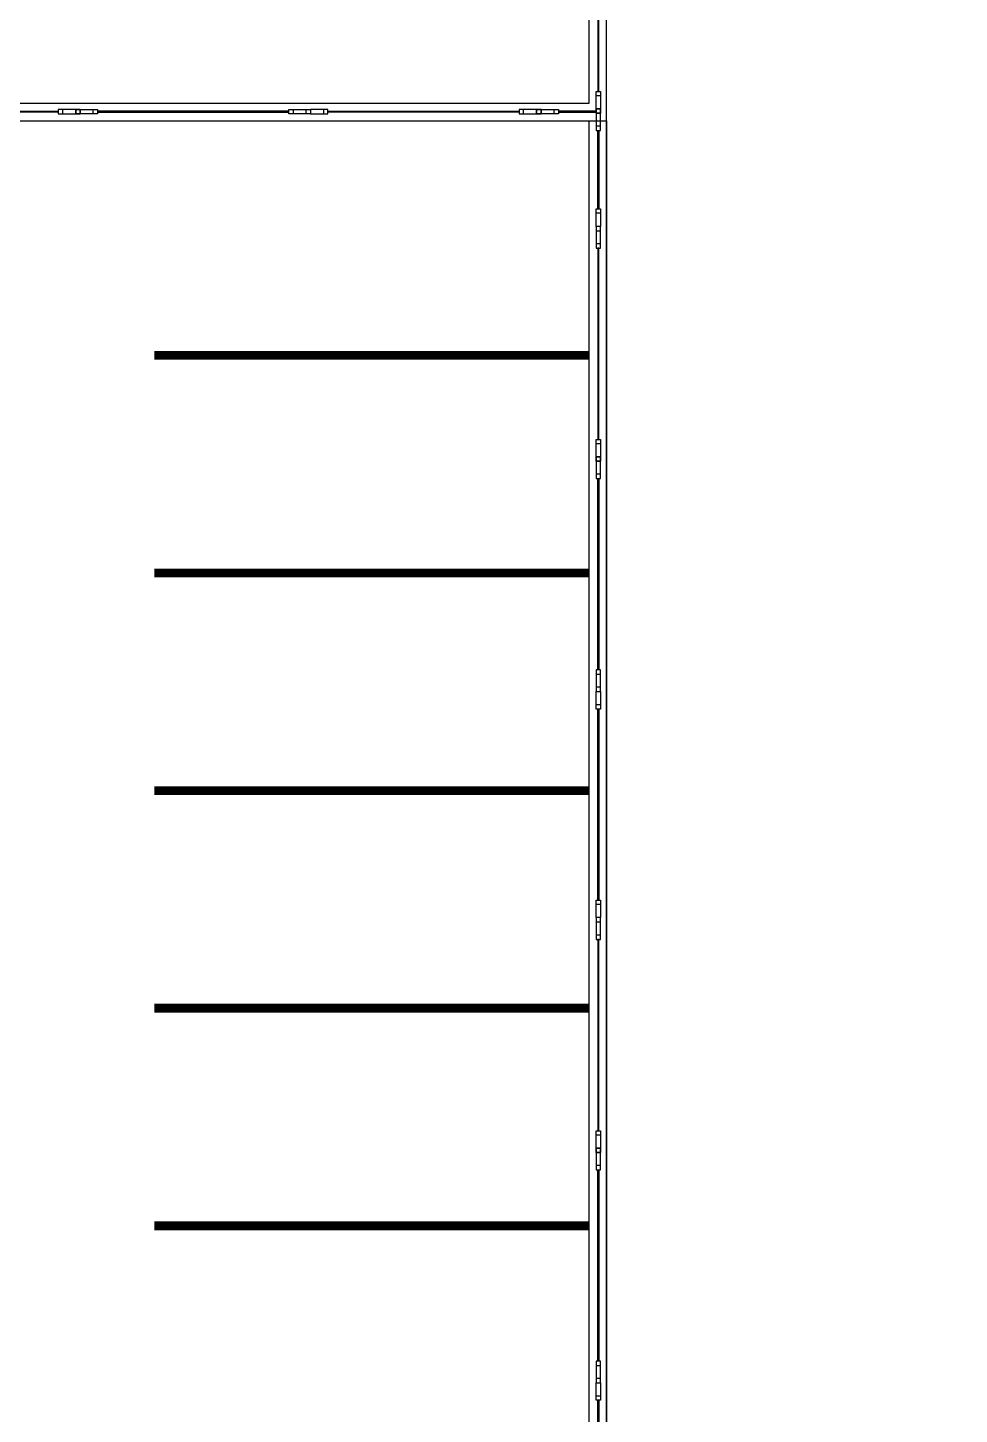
# Model space of a CAD drawing. Header units: millimetres. Extents: x -129 to 3172, y -143 to 919.
# Drawn here: x 10.33 to 21.04, y 14.72 to 30.66 of the extents above; entities that cross this region are included whole.
import ezdxf

# ---------------------------------------------------------------- set-up
doc = ezdxf.new("R2010")
doc.units = ezdxf.units.MM
doc.header["$LTSCALE"] = 0.1
for name, color, linetype in [('A-VISTAS', 251, 'Continuous'), ('C-METALICA', 8, 'Continuous'), ('E-TXT', 7, 'Continuous'), ('P-PINT VIAL AMARILLA', 9, 'Continuous')]:
    doc.layers.add(name, color=color, linetype=linetype)
doc.styles.get("Standard").update_dxf_attribs({"font": 'arial.ttf'})

# ---------------------------------------------------------------- blocks, each defined once
blk = doc.blocks.new('FREEZER 5P')
at = {"layer": 'E-TXT', "insert": (474.129, 76.938), "char_height": 0.15, "attachment_point": 1, "rotation": 180}
blk.add_mtext_dynamic_manual_height_columns('{\\Fromans|c0;\\W0.7;Freezer Vertical 5P}', width=3185.18539, gutter_width=1.383, heights=[0], dxfattribs=at)
blk = doc.blocks.new('parking')
at = {"layer": 'P-PINT VIAL AMARILLA', "const_width": 0.1, "elevation": 0}
blk.add_lwpolyline([(-4.75, 0), (0.25, 0)], dxfattribs=at)

msp = doc.modelspace()

# ---------------------------------------------------------------- linework, layer by layer
at = {"layer": 'A-VISTAS'}
for p, q in [((16.981, 29.595, 0), (16.981, 41.778, 0)), ((16.781, 29.795, 0), (16.781, 41.588, 0)), ((0.279, 29.795, 0), (16.781, 29.795, 0)), ((0.279, 29.595, 0), (16.981, 29.595, 0))]:
    msp.add_line(p, q, dxfattribs=at)
at = {"layer": 'A-VISTAS', "elevation": 0}
msp.add_lwpolyline([(16.981, 5.472), (16.981, 41.778), (47.481, 41.778), (47.481, 5.472)], close=True, dxfattribs=at)
msp.add_lwpolyline([(11.781, -6.245), (11.781, -6.047), (16.781, -6.047), (16.781, 29.595), (16.781, 29.595), (16.981, 29.595), (16.981, 29.595), (16.981, -6.245), (11.781, -6.245)], dxfattribs=at)
at = {"layer": 'C-METALICA'}
for p, q in [((16.863, 29.731, 0.008), (16.863, 29.881, 0.008)), ((16.913, 29.881, 0.008), (16.913, 29.731, 0.008)), ((10.878, 29.725, 0.003), (10.728, 29.725, 0.003)), ((10.728, 29.675, 0.003), (10.878, 29.675, 0.003)), ((10.928, 29.725, 0.003), (11.078, 29.725, 0.003)), ((11.078, 29.675, 0.003), (10.928, 29.675, 0.003)), ((13.378, 29.725, 0.003), (13.528, 29.725, 0.003)), ((13.528, 29.675, 0.003), (13.378, 29.675, 0.003)), ((13.728, 29.725, 0.003), (13.578, 29.725, 0.003)), ((13.728, 29.725, 0.003), (13.578, 29.725, 0.003)), ((13.578, 29.675, 0.003), (13.728, 29.675, 0.003)), ((13.578, 29.675, 0.003), (13.728, 29.675, 0.003)), ((16.178, 29.725, 0.003), (16.028, 29.725, 0.003)), ((16.028, 29.675, 0.003), (16.178, 29.675, 0.003)), ((16.228, 29.725, 0.003), (16.378, 29.725, 0.003)), ((16.378, 29.675, 0.003), (16.228, 29.675, 0.003)), ((16.863, 29.681, 0.008), (16.863, 29.531, 0.008)), ((16.913, 29.531, 0.008), (16.913, 29.681, 0.008)), ((16.863, 29.531, 0.008), (16.863, 29.482, 0.011)), ((16.913, 29.482, 0.011), (16.913, 29.531, 0.008)), ((16.863, 28.38, 0.011), (16.863, 28.53, 0.011)), ((16.913, 28.53, 0.011), (16.913, 28.38, 0.011)), ((16.863, 28.33, 0.011), (16.863, 28.18, 0.011)), ((16.913, 28.18, 0.011), (16.913, 28.33, 0.011)), ((16.863, 25.73, 0.011), (16.863, 25.88, 0.011)), ((16.913, 25.88, 0.011), (16.913, 25.73, 0.011)), ((16.863, 25.68, 0.011), (16.863, 25.53, 0.011)), ((16.913, 25.53, 0.011), (16.913, 25.68, 0.011)), ((16.863, 23.23, 0.011), (16.863, 23.08, 0.011)), ((16.913, 23.08, 0.011), (16.913, 23.23, 0.011)), ((16.863, 22.88, 0.011), (16.863, 23.03, 0.011)), ((16.913, 23.03, 0.011), (16.913, 22.88, 0.011)), ((16.863, 20.431, 0.008), (16.863, 20.581, 0.008)), ((16.913, 20.581, 0.008), (16.913, 20.431, 0.008)), ((16.863, 20.381, 0.008), (16.863, 20.231, 0.008)), ((16.913, 20.231, 0.008), (16.913, 20.381, 0.008)), ((16.863, 17.781, 0.008), (16.863, 17.931, 0.008)), ((16.913, 17.931, 0.008), (16.913, 17.781, 0.008)), ((16.863, 17.731, 0.008), (16.863, 17.581, 0.008)), ((16.913, 17.581, 0.008), (16.913, 17.731, 0.008)), ((16.863, 15.281, 0.008), (16.863, 15.131, 0.008)), ((16.913, 15.131, 0.008), (16.913, 15.281, 0.008)), ((16.863, 14.931, 0.008), (16.863, 15.081, 0.008)), ((16.913, 15.081, 0.008), (16.913, 14.931, 0.008))]:
    msp.add_line(p, q, dxfattribs=at)
for points, elevation in [([(16.893, 29.931), (16.893, 32.131), (16.883, 32.131), (16.883, 29.931)], 0.008), ([(16.863, 29.881), (16.863, 29.931), (16.913, 29.931), (16.913, 29.881)], 0.008), ([(10.678, 29.695), (8.478, 29.695), (8.478, 29.705), (10.678, 29.705)], 0.003), ([(10.728, 29.725), (10.678, 29.725), (10.678, 29.675), (10.728, 29.675)], 0.003), ([(10.878, 29.725), (10.928, 29.725), (10.928, 29.675), (10.878, 29.675)], 0.003), ([(10.928, 29.725), (10.878, 29.725), (10.878, 29.675), (10.928, 29.675)], 0.003), ([(11.078, 29.725), (11.128, 29.725), (11.128, 29.675), (11.078, 29.675)], 0.003), ([(11.128, 29.695), (13.328, 29.695), (13.328, 29.705), (11.128, 29.705)], 0.003), ([(13.328, 29.725), (13.378, 29.725), (13.378, 29.675), (13.328, 29.675)], 0.003), ([(13.528, 29.725), (13.578, 29.725), (13.578, 29.675), (13.528, 29.675)], 0.003), ([(13.778, 29.725), (13.728, 29.725), (13.728, 29.675), (13.778, 29.675)], 0.003), ([(13.778, 29.725), (13.728, 29.725), (13.728, 29.675), (13.778, 29.675)], 0.003), ([(15.978, 29.695), (13.778, 29.695), (13.778, 29.705), (15.978, 29.705)], 0.003), ([(16.028, 29.725), (15.978, 29.725), (15.978, 29.675), (16.028, 29.675)], 0.003), ([(16.228, 29.725), (16.178, 29.725), (16.178, 29.675), (16.228, 29.675)], 0.003), ([(16.178, 29.725), (16.228, 29.725), (16.228, 29.675), (16.178, 29.675)], 0.003), ([(16.378, 29.725), (16.428, 29.725), (16.428, 29.675), (16.378, 29.675)], 0.003), ([(16.428, 29.695), (16.863, 29.695), (16.863, 29.705), (16.428, 29.705)], 0.003), ([(16.863, 29.731), (16.863, 29.681), (16.913, 29.681), (16.913, 29.731)], 0.008), ([(16.863, 29.681), (16.863, 29.731), (16.913, 29.731), (16.913, 29.681)], 0.008), ([(16.863, 29.531), (16.863, 29.481), (16.913, 29.481), (16.913, 29.531)], 0.011), ([(16.863, 28.53), (16.863, 28.58), (16.913, 28.58), (16.913, 28.53)], 0.011), ([(16.863, 28.38), (16.863, 28.33), (16.913, 28.33), (16.913, 28.38)], 0.011), ([(16.863, 28.18), (16.863, 28.13), (16.913, 28.13), (16.913, 28.18)], 0.011), ([(16.893, 25.93), (16.893, 28.13), (16.883, 28.13), (16.883, 25.93)], 0.011), ([(16.863, 25.88), (16.863, 25.93), (16.913, 25.93), (16.913, 25.88)], 0.011), ([(16.863, 25.73), (16.863, 25.68), (16.913, 25.68), (16.913, 25.73)], 0.011), ([(16.863, 25.68), (16.863, 25.73), (16.913, 25.73), (16.913, 25.68)], 0.011), ([(16.863, 25.53), (16.863, 25.48), (16.913, 25.48), (16.913, 25.53)], 0.011), ([(16.893, 25.48), (16.893, 23.28), (16.883, 23.28), (16.883, 25.48)], 0.011), ([(16.863, 23.28), (16.863, 23.23), (16.913, 23.23), (16.913, 23.28)], 0.011), ([(16.863, 23.08), (16.863, 23.03), (16.913, 23.03), (16.913, 23.08)], 0.011), ([(16.863, 22.83), (16.863, 22.88), (16.913, 22.88), (16.913, 22.83)], 0.011), ([(16.893, 22.83), (16.893, 20.631), (16.883, 20.631), (16.883, 22.83)], 0.011), ([(16.863, 20.581), (16.863, 20.631), (16.913, 20.631), (16.913, 20.581)], 0.008), ([(16.863, 20.431), (16.863, 20.381), (16.913, 20.381), (16.913, 20.431)], 0.008), ([(16.863, 20.231), (16.863, 20.181), (16.913, 20.181), (16.913, 20.231)], 0.008), ([(16.893, 17.981), (16.893, 20.181), (16.883, 20.181), (16.883, 17.981)], 0.008), ([(16.863, 17.931), (16.863, 17.981), (16.913, 17.981), (16.913, 17.931)], 0.008), ([(16.863, 17.781), (16.863, 17.731), (16.913, 17.731), (16.913, 17.781)], 0.008), ([(16.863, 17.731), (16.863, 17.781), (16.913, 17.781), (16.913, 17.731)], 0.008), ([(16.863, 17.581), (16.863, 17.531), (16.913, 17.531), (16.913, 17.581)], 0.008), ([(16.893, 17.531), (16.893, 15.331), (16.883, 15.331), (16.883, 17.531)], 0.008), ([(16.863, 15.331), (16.863, 15.281), (16.913, 15.281), (16.913, 15.331)], 0.008), ([(16.863, 15.131), (16.863, 15.081), (16.913, 15.081), (16.913, 15.131)], 0.008), ([(16.863, 14.881), (16.863, 14.931), (16.913, 14.931), (16.913, 14.881)], 0.008), ([(16.893, 14.881), (16.893, 12.682), (16.883, 12.682), (16.883, 14.881)], 0.008)]:
    msp.add_lwpolyline(points, close=True, dxfattribs=dict(at, elevation=elevation))
at = {"layer": 'C-METALICA', "elevation": 0.014}
msp.add_lwpolyline([(16.893, 29.481), (16.893, 28.58), (16.883, 28.58), (16.883, 29.481)], dxfattribs=at)

# ---------------------------------------------------------------- block references
at = {"rotation": 179.9999815321164}
for p in [(457.42, 102.022), (461.325, 102.022)]:
    msp.add_blockref('FREEZER 5P', p, dxfattribs=at)
at = {"layer": 'P-PINT VIAL AMARILLA', "rotation": 180}
for p in [(12.031, 26.897, 0.004), (12.031, 26.897, 0.004), (12.031, 24.394, 0.004), (12.031, 24.394, 0.004), (12.031, 21.892, 0.004), (12.031, 21.892, 0.004), (12.031, 19.39, 0.004), (12.031, 19.39, 0.004), (12.031, 16.887, 0.004), (12.031, 16.887, 0.004)]:
    msp.add_blockref('parking', p, dxfattribs=at)

doc.saveas('drawing.dxf')
